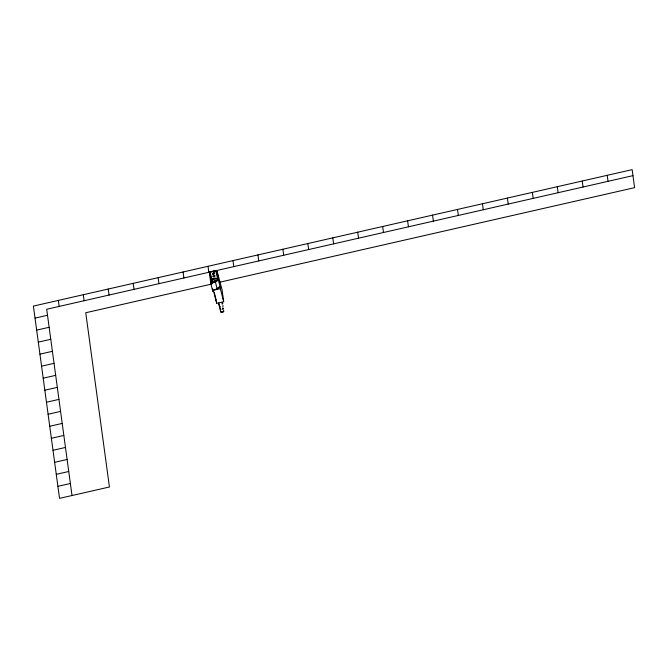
<?xml version="1.0" encoding="UTF-8"?>
<svg xmlns="http://www.w3.org/2000/svg" width="668" height="668" viewBox="0 0 668 668"><rect width="100%" height="100%" fill="white"/><g stroke="black" fill="none" stroke-linecap="round" stroke-linejoin="round"><path stroke-width="1" d="M210.771 283.257L215.447 282.188L218.361 279.976L217.242 271.717L213.919 270.924L209.243 271.993L210.771 283.257L212.741 291.156L213.518 290.981L216.657 303.297L223.68 301.702L222.043 289.687L217.242 271.717M216.816 288.735L219.304 286.839M212.516 290.104L217.192 289.035L220.106 286.822L218.361 279.976M215.948 299.606L215.422 300.099L216.048 300.324M632.963 175.642L46.693 309.259L72.01 495.522M216.482 272.051L217.559 280.001L215.079 281.888L211.497 282.706L210.069 272.185L213.643 271.375L216.482 272.051L217.476 275.959M35.037 318.11L47.511 315.271M212.332 282.856L211.814 279.032L213.601 278.623M211.781 284.025L85.746 312.749L109.435 486.997L59.535 498.361L33.4 306.094L632.153 169.639L634.6 187.658L219.914 282.172M36.665 330.126L49.14 327.287M212.566 290.471L220.365 288.701L220.106 286.822M38.301 342.141L50.776 339.302M39.938 354.165L52.405 351.318M41.566 366.181L54.041 363.334M43.203 378.197L55.678 375.349M44.831 390.212L57.306 387.373M46.468 402.228L58.943 399.389M48.104 414.243L60.579 411.404M49.733 426.267L62.207 423.42M51.369 438.283L63.844 435.436M53.006 450.299L65.472 447.451M54.634 462.314L67.109 459.475M56.271 474.33L68.746 471.491M57.899 486.346L70.374 483.507M215.388 278.214L217.284 278.665M220.365 288.701L223.68 301.702M213.643 271.375L214.144 273.329M215.447 282.188L217.192 289.035M218.887 303.381L220.123 308.232M218.503 303.105L220.732 311.831M210.069 272.185L211.814 279.032M209.243 271.993L209.986 274.924M214.319 292.718L216.014 299.347M607.204 175.317L608.022 181.329M582.254 181.003L583.072 187.015M557.304 186.689L558.122 192.701M532.354 192.376L533.173 198.388M507.413 198.062L508.231 204.074M482.463 203.748L483.281 209.76M457.513 209.435L458.331 215.447M432.563 215.121L433.382 221.133M407.622 220.807L408.432 226.811M382.672 226.494L383.49 232.497M357.722 232.18L358.541 238.184M332.773 237.866L333.591 243.87M307.831 243.553L308.641 249.556M282.881 249.239L283.7 255.243M257.931 254.917L258.75 260.929M232.982 260.603L233.8 266.615M216.39 301.293L216.657 303.297M211.89 278.965L212.449 283.098M212.399 288.626L212.741 291.156M208.032 266.29L208.85 272.302M183.09 271.976L183.9 277.988M158.141 277.663L158.959 283.675M133.191 283.349L134.009 289.361M108.241 289.035L109.059 295.047M83.3 294.722L84.11 300.734M58.35 300.408L59.168 306.42M223.321 310.687A1.603 0.751 -14.3 0 1 222.795 312.106A1.603 0.751 -14.3 0 1 220.757 311.622M216.115 279.308A1.202 0.568 -14.3 0 1 215.789 280.176M222.194 303.072A1.202 0.568 -14.3 0 1 222.102 303.798M222.619 308.015A1.603 0.751 -14.3 0 1 222.803 309.317M220.899 309.626A1.603 0.751 -14.3 0 1 220.398 308.992M222.244 302.804A1.603 0.751 -14.3 0 1 222.085 304.057M222.87 305.535A1.603 0.751 -14.3 0 1 222.753 306.495M220.098 306.754A1.603 0.751 -14.3 0 1 220.039 306.361M222.703 308.257A1.202 0.568 -14.3 0 1 222.811 309.05M220.766 309.109A1.202 0.568 -14.3 0 1 220.782 308.958M223.463 311.204A1.202 0.568 -14.3 0 1 223.438 311.363M223.17 311.68A1.202 0.568 -14.3 0 1 221.768 312.09A1.202 0.568 -14.3 0 1 221.141 311.58M213.735 279.358A1.202 0.568 -14.3 0 0 215.43 278.464A1.202 0.568 -14.3 0 0 213.61 278.381A1.202 0.568 -14.3 0 0 213.735 279.358M213.05 274.289A1.202 0.568 -14.3 0 0 214.737 273.396A1.202 0.568 -14.3 0 0 212.917 273.312A1.202 0.568 -14.3 0 0 213.05 274.289M213.384 276.727A1.202 0.568 -14.3 0 0 215.071 275.842A1.202 0.568 -14.3 0 0 213.251 275.75A1.202 0.568 -14.3 0 0 213.384 276.727M214.069 281.796A1.202 0.568 -14.3 0 0 215.756 280.911A1.202 0.568 -14.3 0 0 213.935 280.819A1.202 0.568 -14.3 0 0 214.069 281.796"/></g></svg>
